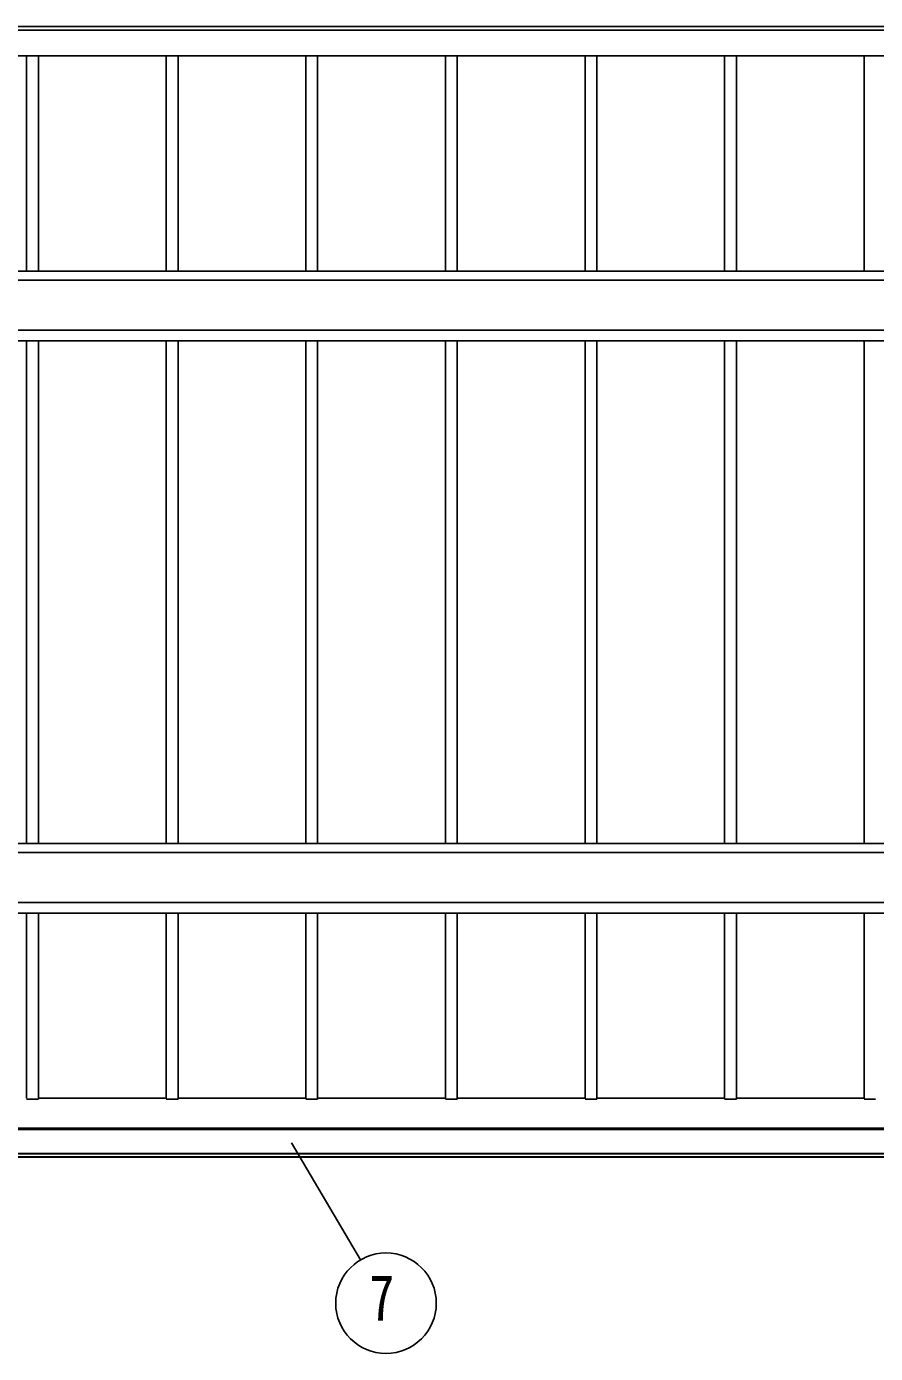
# Model space of a CAD drawing. Units: millimetres, scale not verified. Extents: x -8410 to 8410, y -5940 to 5940.
# Drawn here: x -5469 to -4253, y -49 to 1852 of the extents above; entities that cross this region are included whole.
import ezdxf
from ezdxf.enums import TextEntityAlignment as Align

# ---------------------------------------------------------------- set-up
doc = ezdxf.new("R2010")
doc.units = ezdxf.units.MM
doc.header["$LTSCALE"] = 30
doc.layers.add('0-6_YKK_A1', color=4, linetype='Continuous')
doc.layers.add('0-7_YKK_D', color=6, linetype='Continuous')
doc.styles.add('ＭＳ ゴシック', font='')
doc.styles.get('ＭＳ ゴシック').set_extended_font_data('MS Gothic')

msp = doc.modelspace()

# ---------------------------------------------------------------- linework, layer by layer
at = {"layer": '0-6_YKK_A1'}
for p, q in [((-3267.46, 1851.95), (-6864.46, 1851.95)), ((-3267.46, 1851.95), (-6864.46, 1851.95)), ((-3267.46, 1846.95), (-6864.46, 1846.95)), ((-6840.96, 1810.03), (-3290.96, 1810.03)), ((-5468.96, 1501.53), (-5468.96, 1810.03)), ((-5451.96, 1501.53), (-5451.96, 1810.03)), ((-5268.96, 1501.53), (-5268.96, 1810.03)), ((-5251.96, 1501.53), (-5251.96, 1810.03)), ((-5068.96, 1501.53), (-5068.96, 1810.03)), ((-5051.96, 1501.53), (-5051.96, 1810.03)), ((-4868.96, 1501.53), (-4868.96, 1810.03)), ((-4851.96, 1501.53), (-4851.96, 1810.03)), ((-4668.96, 1501.53), (-4668.96, 1810.03)), ((-4651.96, 1501.53), (-4651.96, 1810.03)), ((-4468.96, 1501.53), (-4468.96, 1810.03)), ((-4451.96, 1501.53), (-4451.96, 1810.03)), ((-4268.96, 1501.53), (-4268.96, 1810.03)), ((-3466.96, 1501.53), (-6664.96, 1501.53)), ((-3466.96, 1501.53), (-6664.96, 1501.53)), ((-3466.96, 1488.53), (-6664.96, 1488.53)), ((-3466.96, 1416.77), (-6664.96, 1416.77)), ((-6664.96, 1401.61), (-3466.96, 1401.61)), ((-5468.96, 681.45), (-5468.96, 1401.61)), ((-5451.96, 681.45), (-5451.96, 1401.61)), ((-5268.96, 681.45), (-5268.96, 1401.61)), ((-5251.96, 681.45), (-5251.96, 1401.61)), ((-5068.96, 681.45), (-5068.96, 1401.61)), ((-5051.96, 681.45), (-5051.96, 1401.61)), ((-4868.96, 681.45), (-4868.96, 1401.61)), ((-4851.96, 681.45), (-4851.96, 1401.61)), ((-4668.96, 681.45), (-4668.96, 1401.61)), ((-4651.96, 681.45), (-4651.96, 1401.61)), ((-4468.96, 681.45), (-4468.96, 1401.61)), ((-4451.96, 681.45), (-4451.96, 1401.61)), ((-4268.96, 681.45), (-4268.96, 1401.61)), ((-3466.96, 681.45), (-6664.96, 681.45)), ((-3466.96, 681.45), (-6664.96, 681.45)), ((-3466.96, 668.46), (-6664.96, 668.46)), ((-6664.96, 596.73), (-3466.96, 596.73)), ((-3466.96, 596.7), (-6664.96, 596.7)), ((-6664.96, 581.53), (-3466.96, 581.53)), ((-5468.96, 316.68), (-5468.96, 581.53)), ((-5451.96, 315.03), (-5451.96, 581.53)), ((-5268.96, 316.68), (-5268.96, 581.53)), ((-5251.96, 315.03), (-5251.96, 581.53)), ((-5068.96, 316.68), (-5068.96, 581.53)), ((-5051.96, 315.03), (-5051.96, 581.53)), ((-4868.96, 316.68), (-4868.96, 581.53)), ((-4851.96, 315.03), (-4851.96, 581.53)), ((-4668.96, 316.68), (-4668.96, 581.53)), ((-4651.96, 315.03), (-4651.96, 581.53)), ((-4468.96, 316.68), (-4468.96, 581.53)), ((-4451.96, 315.03), (-4451.96, 581.53)), ((-4268.96, 316.68), (-4268.96, 581.53)), ((-5452.96, 314.98), (-5467.96, 314.98)), ((-5269.26, 316.68), (-5451.96, 316.68)), ((-5252.96, 314.98), (-5267.96, 314.98)), ((-5069.26, 316.68), (-5251.96, 316.68)), ((-5052.96, 314.98), (-5067.96, 314.98)), ((-4869.26, 316.68), (-5051.96, 316.68)), ((-4852.96, 314.98), (-4867.96, 314.98)), ((-4669.26, 316.68), (-4851.96, 316.68)), ((-4652.96, 314.98), (-4667.96, 314.98)), ((-4469.26, 316.68), (-4651.96, 316.68)), ((-4452.96, 314.98), (-4467.96, 314.98)), ((-4269.26, 316.68), (-4451.96, 316.68)), ((-4252.96, 314.98), (-4267.96, 314.98)), ((-3467.96, 272.02), (-6663.96, 272.02)), ((-3467.96, 272.02), (-6663.96, 272.02)), ((-3467.96, 271.97), (-6663.96, 271.97)), ((-3467.96, 271.45), (-6663.96, 271.45)), ((-3479.96, 273.26), (-6651.96, 273.26)), ((-3479.96, 273.16), (-6651.96, 273.16)), ((-3471.81, 232.44), (-6660.11, 232.44)), ((-6660.11, 231.96), (-3471.81, 231.96)), ((-3471.82, 237.29), (-6660.1, 237.29)), ((-3471.82, 236.98), (-6660.1, 236.98)), ((-3471.82, 236.95), (-6660.1, 236.95)), ((-3471.82, 236.63), (-6660.1, 236.63))]:
    msp.add_line(p, q, dxfattribs=at)
for centre, radius, start, end in [((-5468.21, 319.8), 4.82, 261.04481, 272.9634), ((-5452.71, 319.8), 4.82, 267.0366, 278.95519), ((-5269.19, 315.23), 1.45, 81.04481, 92.9634), ((-5268.21, 319.8), 4.82, 261.04481, 272.9634), ((-5252.71, 319.8), 4.82, 267.0366, 278.95519), ((-5069.19, 315.23), 1.45, 81.04481, 92.9634), ((-5068.21, 319.8), 4.82, 261.04481, 272.9634), ((-5052.71, 319.8), 4.82, 267.0366, 278.95519), ((-4869.19, 315.23), 1.45, 81.04481, 92.9634), ((-4868.21, 319.8), 4.82, 261.04481, 272.9634), ((-4852.71, 319.8), 4.82, 267.0366, 278.95519), ((-4669.19, 315.23), 1.45, 81.04481, 92.9634), ((-4668.21, 319.8), 4.82, 261.04481, 272.9634), ((-4652.71, 319.8), 4.82, 267.0366, 278.95519), ((-4469.19, 315.23), 1.45, 81.04481, 92.9634), ((-4468.21, 319.8), 4.82, 261.04481, 272.9634), ((-4452.71, 319.8), 4.82, 267.0366, 278.95519), ((-4269.19, 315.23), 1.45, 81.04481, 92.9634), ((-4268.21, 319.8), 4.82, 261.04481, 272.9634)]:
    msp.add_arc(centre, radius, start, end, dxfattribs=at)
at = {"layer": '0-7_YKK_D'}
msp.add_line((-5089.31, 252.32), (-4990.6, 84.7), dxfattribs=at)
msp.add_circle((-4954.07, 22.65), 72, dxfattribs=at)

# ---------------------------------------------------------------- texts
at = {"layer": '0-7_YKK_D', "style": 'ＭＳ ゴシック', "width": 0.8}
msp.add_text('7', height=65.98, dxfattribs=at).set_placement((-4978.07, -22.35), align=Align.BOTTOM_LEFT)

doc.saveas('drawing.dxf')
